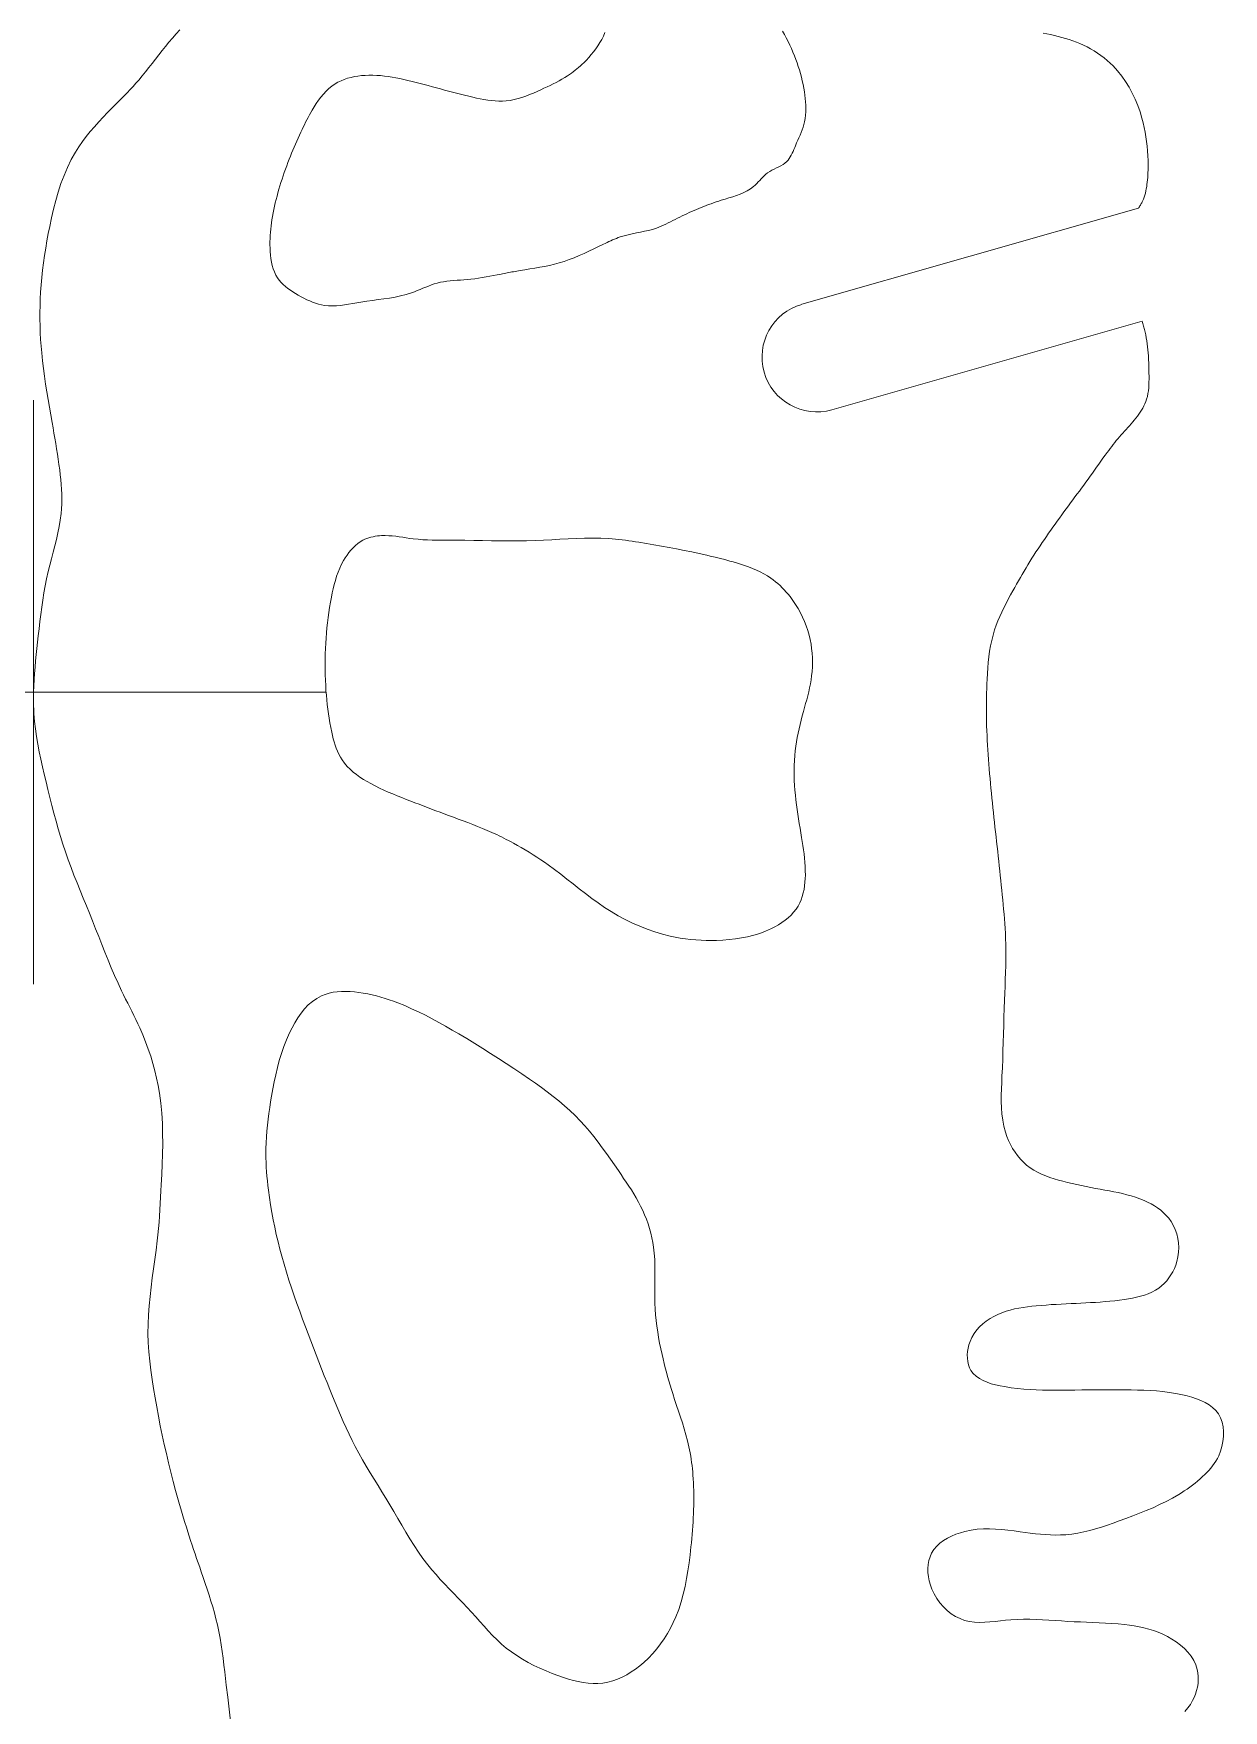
# Model space of a CAD drawing. Header units: millimetres. Extents: x -0.1 to 63, y 0 to 35.
# Drawn here: x 54.73 to 58.81, y 11.64 to 17.38 of the extents above; entities that cross this region are included whole.
import ezdxf

# ---------------------------------------------------------------- set-up
doc = ezdxf.new("R2010")
doc.units = ezdxf.units.MM
doc.header["$MEASUREMENT"] = 0
doc.header["$PDMODE"] = 2
doc.layers.add('layout4', color=7, linetype='CONTINUOUS', lineweight=0)

msp = doc.modelspace()

# ---------------------------------------------------------------- linework, layer by layer
at = {"layer": 'layout4', "color": 3, "linetype": 'CONTINUOUS'}
for p, q in [((57.362, 16.4517), (58.5153, 16.7803)), ((57.4648, 16.0908), (58.5278, 16.3937))]:
    msp.add_line(p, q, dxfattribs=at)
for points in [[(55.2318, 17.3917), (55.219, 17.3776), (55.2064, 17.3633), (55.1941, 17.3487), (55.1825, 17.3345), (55.1711, 17.3201), (55.1598, 17.3056), (55.1486, 17.291), (55.1373, 17.2765), (55.1261, 17.262), (55.1146, 17.2476), (55.103, 17.2334), (55.0912, 17.2194), (55.0815, 17.2084), (55.0716, 17.1975), (55.0615, 17.1868), (55.0513, 17.1761), (55.041, 17.1656), (55.0307, 17.1551), (55.0203, 17.1446), (55.0098, 17.1341), (54.9994, 17.1235), (54.9841, 17.1079), (54.9689, 17.0921), (54.954, 17.0761), (54.9394, 17.0598), (54.9252, 17.0433), (54.9115, 17.0264), (54.8984, 17.0091), (54.886, 16.9913), (54.8744, 16.9731), (54.8598, 16.9472), (54.8467, 16.9205), (54.8351, 16.893), (54.8246, 16.8649), (54.8153, 16.8362), (54.8069, 16.8072), (54.7994, 16.7778), (54.7925, 16.7482), (54.7863, 16.7186), (54.7813, 16.6936), (54.7766, 16.6686), (54.7723, 16.6436), (54.7683, 16.6186), (54.7648, 16.5935), (54.7616, 16.5685), (54.7589, 16.5434), (54.7566, 16.5183), (54.7549, 16.4931), (54.7537, 16.4701), (54.7529, 16.447), (54.7526, 16.4239), (54.7526, 16.4008), (54.7531, 16.3777), (54.7539, 16.3545), (54.7551, 16.3314), (54.7567, 16.3083), (54.7587, 16.2853), (54.7614, 16.2586), (54.7646, 16.2319), (54.7681, 16.2054), (54.772, 16.1788), (54.7761, 16.1524), (54.7805, 16.1259), (54.785, 16.0995), (54.7896, 16.0731), (54.7943, 16.0468), (54.7975, 16.0288), (54.8007, 16.0109), (54.8038, 15.993), (54.8069, 15.9751), (54.8098, 15.9571), (54.8127, 15.9391), (54.8154, 15.9211), (54.8179, 15.903), (54.8203, 15.8848), (54.8222, 15.8683), (54.8239, 15.8517), (54.8253, 15.835), (54.8264, 15.8184), (54.8272, 15.8018), (54.8274, 15.7852), (54.8272, 15.7686), (54.8265, 15.7521), (54.8252, 15.7356), (54.8224, 15.7132), (54.8187, 15.691), (54.8141, 15.6689), (54.809, 15.6468), (54.8034, 15.6248), (54.7976, 15.6028), (54.7917, 15.5808), (54.786, 15.5588), (54.7807, 15.5367), (54.7754, 15.5125), (54.7706, 15.4882), (54.7664, 15.4638), (54.7626, 15.4394), (54.7591, 15.4149), (54.7559, 15.3904), (54.7528, 15.3658), (54.75, 15.3411), (54.7471, 15.3164), (54.7447, 15.2951), (54.7423, 15.2737), (54.74, 15.2524), (54.7378, 15.231), (54.7359, 15.2096), (54.7341, 15.1882), (54.7327, 15.1668), (54.7316, 15.1455), (54.7309, 15.1241)], [(57.2959, 17.387), (57.3024, 17.3753), (57.3088, 17.3634), (57.3149, 17.3515), (57.3207, 17.3394), (57.3263, 17.3272), (57.3317, 17.3149), (57.3368, 17.3026), (57.3416, 17.2901), (57.3459, 17.2781), (57.3499, 17.2661), (57.3537, 17.254), (57.3572, 17.2418), (57.3605, 17.2296), (57.3635, 17.2172), (57.3662, 17.2047), (57.3686, 17.1921), (57.3708, 17.1794), (57.3725, 17.1679), (57.3739, 17.1564), (57.3749, 17.1448), (57.3756, 17.1332), (57.3759, 17.1217), (57.3756, 17.1102), (57.3748, 17.0989), (57.3734, 17.0877), (57.3714, 17.0766), (57.3691, 17.0673), (57.3663, 17.0582), (57.3632, 17.0491), (57.3598, 17.0401), (57.3562, 17.0311), (57.3523, 17.0221), (57.3484, 17.0131), (57.3444, 17.004), (57.3405, 16.9948), (57.3378, 16.9882), (57.335, 16.9816), (57.3322, 16.9751), (57.3292, 16.9688), (57.3261, 16.9625), (57.3227, 16.9566), (57.319, 16.9509), (57.315, 16.9456), (57.3105, 16.9408), (57.3044, 16.9354), (57.2977, 16.9306), (57.2905, 16.9263), (57.2829, 16.9223), (57.2752, 16.9184), (57.2674, 16.9145), (57.2597, 16.9105), (57.2522, 16.9063), (57.2451, 16.9015), (57.2392, 16.897), (57.2336, 16.8921), (57.2283, 16.8869), (57.2231, 16.8815), (57.218, 16.8761), (57.2129, 16.8706), (57.2077, 16.8653), (57.2025, 16.8601), (57.197, 16.8552), (57.1866, 16.8473), (57.1754, 16.8403), (57.1635, 16.8343), (57.1512, 16.8289), (57.1385, 16.8242), (57.1256, 16.8198), (57.1124, 16.8157), (57.0993, 16.8118), (57.0862, 16.8078), (57.0774, 16.8049), (57.0687, 16.8021), (57.0601, 16.7991), (57.0515, 16.796), (57.043, 16.7929), (57.0345, 16.7897), (57.0261, 16.7864), (57.0177, 16.783), (57.0094, 16.7796), (57.0011, 16.7762), (56.9929, 16.7727), (56.9847, 16.7691), (56.9766, 16.7655), (56.9684, 16.7617), (56.9603, 16.758), (56.9522, 16.7541), (56.9441, 16.7502), (56.9361, 16.7462), (56.9282, 16.7422), (56.9204, 16.7382), (56.9125, 16.7342), (56.9046, 16.7302), (56.8967, 16.7263), (56.8888, 16.7226), (56.8808, 16.7191), (56.8727, 16.7158), (56.8645, 16.7128), (56.851, 16.7084), (56.8373, 16.7048), (56.8235, 16.7016), (56.8095, 16.6987), (56.7955, 16.6959), (56.7815, 16.693), (56.7676, 16.6899), (56.7538, 16.6864), (56.7402, 16.6823), (56.7336, 16.68), (56.7271, 16.6775), (56.7206, 16.6749), (56.7142, 16.6722), (56.7078, 16.6694), (56.7014, 16.6664), (56.6951, 16.6635), (56.6887, 16.6604), (56.6824, 16.6574), (56.6659, 16.6493), (56.6493, 16.6413), (56.6327, 16.6335), (56.6161, 16.6258), (56.5993, 16.6184), (56.5824, 16.6114), (56.5654, 16.6048), (56.5483, 16.5988), (56.5309, 16.5934), (56.5145, 16.589), (56.4979, 16.5851), (56.4813, 16.5816), (56.4645, 16.5785), (56.4476, 16.5756), (56.4308, 16.5728), (56.4139, 16.5701), (56.397, 16.5673), (56.3801, 16.5644), (56.3748, 16.5634), (56.3694, 16.5624), (56.364, 16.5614), (56.3587, 16.5603), (56.3533, 16.5593), (56.348, 16.5582), (56.3426, 16.5571), (56.3373, 16.5561), (56.3319, 16.555), (56.3191, 16.5525), (56.3063, 16.55), (56.2934, 16.5476), (56.2806, 16.5453), (56.2677, 16.5432), (56.2547, 16.5412), (56.2417, 16.5394), (56.2287, 16.5379), (56.2156, 16.5365), (56.2041, 16.5356), (56.1926, 16.5347), (56.1811, 16.5339), (56.1696, 16.533), (56.1581, 16.532), (56.1467, 16.5307), (56.1354, 16.5291), (56.1241, 16.527), (56.1131, 16.5243), (56.1031, 16.5214), (56.0933, 16.5181), (56.0835, 16.5144), (56.0738, 16.5106), (56.0641, 16.5065), (56.0545, 16.5025), (56.0448, 16.4985), (56.0351, 16.4947), (56.0254, 16.4911), (56.0068, 16.4852), (55.9881, 16.4804), (55.9691, 16.4765), (55.9499, 16.4731), (55.9306, 16.4703), (55.9111, 16.4677), (55.8916, 16.4651), (55.8719, 16.4624), (55.8522, 16.4594), (55.8381, 16.457), (55.824, 16.4545), (55.81, 16.452), (55.796, 16.4498), (55.782, 16.448), (55.7682, 16.4467), (55.7544, 16.4461), (55.7407, 16.4465), (55.7272, 16.4478), (55.7169, 16.4497), (55.7067, 16.4522), (55.6966, 16.4553), (55.6865, 16.459), (55.6765, 16.4631), (55.6667, 16.4676), (55.6568, 16.4725), (55.6471, 16.4777), (55.6374, 16.4832), (55.6282, 16.4886), (55.6192, 16.4941), (55.6104, 16.5), (55.6018, 16.5061), (55.5937, 16.5125), (55.586, 16.5193), (55.5788, 16.5265), (55.5722, 16.5341), (55.5663, 16.5422), (55.5605, 16.552), (55.5556, 16.5624), (55.5516, 16.5733), (55.5483, 16.5846), (55.5457, 16.5962), (55.5437, 16.608), (55.5423, 16.62), (55.5413, 16.632), (55.5407, 16.6441), (55.5405, 16.6551), (55.5405, 16.6661), (55.5408, 16.677), (55.5413, 16.6878), (55.542, 16.6985), (55.543, 16.7092), (55.5442, 16.7199), (55.5456, 16.7306), (55.5471, 16.7412), (55.5491, 16.7529), (55.5512, 16.7645), (55.5536, 16.7761), (55.5561, 16.7877), (55.5588, 16.7993), (55.5617, 16.8109), (55.5647, 16.8224), (55.5678, 16.8339), (55.5711, 16.8454), (55.5746, 16.857), (55.5782, 16.8685), (55.5819, 16.88), (55.5857, 16.8915), (55.5896, 16.9029), (55.5936, 16.9143), (55.5978, 16.9256), (55.602, 16.9369), (55.6064, 16.9482)], [(55.6064, 16.9482), (55.6105, 16.9587), (55.6147, 16.9691), (55.6191, 16.9796), (55.6235, 16.99), (55.6279, 17.0003), (55.6325, 17.0106), (55.6371, 17.0209), (55.6417, 17.0312), (55.6464, 17.0414), (55.6504, 17.0498), (55.6544, 17.0583), (55.6584, 17.0667), (55.6626, 17.0751), (55.6668, 17.0834), (55.6712, 17.0917), (55.6756, 17.1), (55.6802, 17.1083), (55.6849, 17.1165), (55.6919, 17.1281), (55.6992, 17.1394), (55.7069, 17.1506), (55.715, 17.1613), (55.7236, 17.1716), (55.7327, 17.1814), (55.7424, 17.1905), (55.7525, 17.1988), (55.7633, 17.2063), (55.7735, 17.2122), (55.7842, 17.2173), (55.7952, 17.2218), (55.8066, 17.2255), (55.8182, 17.2287), (55.8301, 17.2312), (55.842, 17.2332), (55.8541, 17.2346), (55.8661, 17.2355), (55.8795, 17.236), (55.8929, 17.236), (55.9061, 17.2354), (55.9194, 17.2345), (55.9325, 17.2331), (55.9457, 17.2313), (55.9587, 17.2293), (55.9718, 17.2269), (55.9848, 17.2244), (55.9989, 17.2214), (56.013, 17.2182), (56.027, 17.2148), (56.041, 17.2114), (56.055, 17.2078), (56.069, 17.2041), (56.0829, 17.2003), (56.0968, 17.1965), (56.1107, 17.1927), (56.1244, 17.189), (56.1382, 17.1852), (56.1519, 17.1816), (56.1657, 17.1779), (56.1795, 17.1743), (56.1933, 17.1708), (56.2072, 17.1673), (56.2212, 17.1639), (56.2353, 17.1607), (56.2479, 17.1578), (56.2607, 17.1552), (56.2735, 17.1528), (56.2863, 17.1507), (56.2991, 17.149), (56.3118, 17.1479), (56.3246, 17.1473), (56.3373, 17.1473), (56.3499, 17.1482), (56.3635, 17.1499), (56.3769, 17.1526), (56.3902, 17.156), (56.4035, 17.16), (56.4166, 17.1646), (56.4297, 17.1696), (56.4427, 17.175), (56.4556, 17.1806), (56.4684, 17.1863), (56.479, 17.1911), (56.4895, 17.1959), (56.5, 17.2009), (56.5103, 17.206), (56.5205, 17.2112), (56.5306, 17.2166), (56.5406, 17.2222), (56.5504, 17.2281), (56.56, 17.2342), (56.5665, 17.2386), (56.5729, 17.2432), (56.5792, 17.2479), (56.5855, 17.2527), (56.5916, 17.2577), (56.5976, 17.2628), (56.6036, 17.268), (56.6094, 17.2733), (56.6151, 17.2788), (56.6241, 17.2878), (56.6328, 17.297), (56.6411, 17.3066), (56.6491, 17.3164), (56.6567, 17.3265), (56.6639, 17.3369), (56.6706, 17.3476), (56.6767, 17.3586), (56.6824, 17.3698), (56.6877, 17.3819)], [(58.5153, 16.7803), (58.5169, 16.783), (58.5185, 16.7857), (58.5201, 16.7884), (58.5217, 16.7911), (58.5232, 16.7938), (58.5247, 16.7966), (58.5262, 16.7993), (58.5276, 16.8021), (58.529, 16.8049), (58.5319, 16.8116), (58.5345, 16.8185), (58.5368, 16.8256), (58.5387, 16.8327), (58.5405, 16.8399), (58.5419, 16.8472), (58.5432, 16.8546), (58.5443, 16.8619), (58.5452, 16.8693), (58.5461, 16.8777), (58.5468, 16.886), (58.5473, 16.8944), (58.5477, 16.9027), (58.548, 16.911), (58.5481, 16.9193), (58.5481, 16.9277), (58.548, 16.936), (58.5478, 16.9443), (58.5471, 16.9605), (58.5461, 16.9767), (58.5447, 16.9929), (58.5429, 17.0091), (58.5407, 17.0252), (58.538, 17.0413), (58.5349, 17.0573), (58.5312, 17.0732), (58.5271, 17.089), (58.5204, 17.111), (58.5126, 17.1326), (58.5038, 17.1539), (58.4939, 17.1747), (58.483, 17.1949), (58.4709, 17.2144), (58.4578, 17.2331), (58.4435, 17.2509), (58.4281, 17.2677), (58.4181, 17.2774), (58.4078, 17.2866), (58.3971, 17.2955), (58.3861, 17.3039), (58.3747, 17.3118), (58.363, 17.3193), (58.3511, 17.3264), (58.3389, 17.333), (58.3265, 17.339), (58.3145, 17.3444), (58.3024, 17.3493), (58.2901, 17.3539), (58.2777, 17.3581), (58.2651, 17.3619), (58.2525, 17.3655), (58.2398, 17.3688), (58.2271, 17.3719), (58.2143, 17.3748), (58.2016, 17.3774), (58.1889, 17.38)], [(58.0852, 15.4713), (58.0915, 15.4825), (58.0978, 15.4937), (58.1041, 15.5049), (58.1105, 15.516), (58.1169, 15.5272), (58.1234, 15.5383), (58.1299, 15.5493), (58.1365, 15.5603), (58.1432, 15.5713), (58.15, 15.5822), (58.1569, 15.5931), (58.164, 15.6039), (58.171, 15.6146), (58.1782, 15.6253), (58.1854, 15.636), (58.1927, 15.6466), (58.2, 15.6572), (58.2074, 15.6678), (58.2148, 15.6783), (58.2222, 15.6888), (58.2296, 15.6992), (58.2371, 15.7097), (58.2446, 15.7201), (58.2521, 15.7305), (58.2597, 15.7409), (58.2673, 15.7512), (58.2749, 15.7616), (58.2824, 15.7718), (58.29, 15.782), (58.2976, 15.7922), (58.3051, 15.8024), (58.3127, 15.8126), (58.3203, 15.8229), (58.3278, 15.8331), (58.3353, 15.8434), (58.3428, 15.8536), (58.3501, 15.8638), (58.3573, 15.8739), (58.3645, 15.8841), (58.3718, 15.8942), (58.379, 15.9044), (58.3863, 15.9145), (58.3935, 15.9247), (58.4009, 15.9348), (58.4083, 15.9448), (58.4133, 15.9516), (58.4184, 15.9584), (58.4235, 15.9651), (58.4287, 15.9718), (58.4339, 15.9784), (58.4392, 15.985), (58.4446, 15.9915), (58.45, 15.998), (58.4555, 16.0044), (58.4611, 16.0107), (58.4668, 16.0171), (58.4725, 16.0234), (58.4783, 16.0297), (58.484, 16.036), (58.4897, 16.0424), (58.4953, 16.0489), (58.5008, 16.0554), (58.5062, 16.0621), (58.5113, 16.0687), (58.5162, 16.0755), (58.521, 16.0824), (58.5254, 16.0895), (58.5296, 16.0967), (58.5335, 16.1041), (58.537, 16.1115), (58.5402, 16.1192), (58.5429, 16.1269), (58.5455, 16.1364), (58.5475, 16.1461), (58.549, 16.1559), (58.5501, 16.1658), (58.5507, 16.1758), (58.5511, 16.1858), (58.5512, 16.1959), (58.5512, 16.206), (58.5511, 16.2161), (58.551, 16.2215), (58.5509, 16.2269), (58.5508, 16.2323), (58.5507, 16.2376), (58.5506, 16.243), (58.5504, 16.2484), (58.5502, 16.2537), (58.55, 16.2591), (58.5498, 16.2645), (58.5492, 16.2748), (58.5484, 16.2851), (58.5475, 16.2955), (58.5463, 16.3058), (58.545, 16.3161), (58.5435, 16.3264), (58.5417, 16.3366), (58.5398, 16.3468), (58.5375, 16.3569), (58.5366, 16.361), (58.5356, 16.3651), (58.5345, 16.3692), (58.5334, 16.3733), (58.5323, 16.3774), (58.5312, 16.3815), (58.5301, 16.3855), (58.5289, 16.3896), (58.5278, 16.3937)], [(56.4935, 14.5328), (56.5151, 14.517), (56.5365, 14.5007), (56.5576, 14.4841), (56.5786, 14.4675), (56.5997, 14.4508), (56.6209, 14.4343), (56.6424, 14.4181), (56.6642, 14.4024), (56.6864, 14.3872), (56.7095, 14.3726), (56.7332, 14.3587), (56.7573, 14.3457), (56.7819, 14.3337), (56.807, 14.3226), (56.8325, 14.3125), (56.8583, 14.3036), (56.8845, 14.2957), (56.911, 14.2891), (56.9284, 14.2855), (56.9459, 14.2824), (56.9636, 14.2798), (56.9813, 14.2777), (56.999, 14.2761), (57.0168, 14.275), (57.0346, 14.2744), (57.0525, 14.2742), (57.0704, 14.2744), (57.0918, 14.2753), (57.1131, 14.2769), (57.1344, 14.2793), (57.1556, 14.2825), (57.1766, 14.2867), (57.1974, 14.292), (57.2179, 14.2983), (57.2381, 14.3059), (57.258, 14.3148), (57.2701, 14.321), (57.2821, 14.3278), (57.2936, 14.3352), (57.3047, 14.3431), (57.3152, 14.3516), (57.3251, 14.3607), (57.3341, 14.3704), (57.3423, 14.3807), (57.3495, 14.3917), (57.3551, 14.4023), (57.3599, 14.4133), (57.3638, 14.4248), (57.3671, 14.4366), (57.3696, 14.4486), (57.3715, 14.4609), (57.3729, 14.4732), (57.3737, 14.4857), (57.3742, 14.4981), (57.3741, 14.5127), (57.3736, 14.5272), (57.3727, 14.5416), (57.3714, 14.5559), (57.3698, 14.5702), (57.3679, 14.5844), (57.3658, 14.5986), (57.3635, 14.6127), (57.3612, 14.6269), (57.3586, 14.6428), (57.3559, 14.6587), (57.3533, 14.6747), (57.3507, 14.6907), (57.3482, 14.7067), (57.3458, 14.7227), (57.3437, 14.7388), (57.3417, 14.7549), (57.3399, 14.771), (57.3384, 14.788), (57.3371, 14.8049), (57.3363, 14.8219), (57.3357, 14.8389), (57.3356, 14.8559), (57.3359, 14.8729), (57.3366, 14.8898), (57.3378, 14.9067), (57.3395, 14.9236), (57.3415, 14.9387), (57.3438, 14.9537), (57.3465, 14.9687), (57.3494, 14.9837), (57.3527, 14.9986), (57.3562, 15.0135), (57.3599, 15.0283), (57.3637, 15.0431), (57.3677, 15.0579), (57.3714, 15.0713), (57.3751, 15.0848), (57.3787, 15.0983), (57.3822, 15.1117), (57.3856, 15.1252), (57.3887, 15.1388), (57.3915, 15.1524), (57.3939, 15.1661), (57.3958, 15.1798), (57.3974, 15.1953), (57.3984, 15.2109), (57.3987, 15.2265), (57.3984, 15.2421), (57.3974, 15.2577), (57.3958, 15.2733), (57.3936, 15.2888), (57.3906, 15.3042), (57.387, 15.3194), (57.3825, 15.3352), (57.3773, 15.3508), (57.3714, 15.3661), (57.3648, 15.3812), (57.3575, 15.3959), (57.3495, 15.4103), (57.341, 15.4243), (57.3317, 15.4379), (57.3219, 15.4511), (57.3155, 15.459), (57.3089, 15.4668), (57.302, 15.4743), (57.295, 15.4816), (57.2877, 15.4887), (57.2801, 15.4955), (57.2724, 15.502), (57.2644, 15.5082), (57.2562, 15.5141), (57.2443, 15.5219), (57.232, 15.5291), (57.2193, 15.5357), (57.2063, 15.5418), (57.1931, 15.5474), (57.1797, 15.5527), (57.1661, 15.5575), (57.1524, 15.5621), (57.1387, 15.5663), (57.1274, 15.5697), (57.116, 15.5729), (57.1047, 15.576), (57.0933, 15.579), (57.0819, 15.5819), (57.0706, 15.5847), (57.0592, 15.5874), (57.0478, 15.5901), (57.0363, 15.5927), (57.0107, 15.5984), (56.985, 15.6039), (56.9592, 15.6093), (56.9334, 15.6144), (56.9075, 15.6194), (56.8816, 15.6241), (56.8556, 15.6287), (56.8296, 15.6331), (56.8035, 15.6373), (56.7922, 15.639), (56.7808, 15.6407), (56.7695, 15.6424), (56.7581, 15.6439), (56.7468, 15.6453), (56.7354, 15.6467), (56.724, 15.6479), (56.7126, 15.6489), (56.7012, 15.6498), (56.6734, 15.6511), (56.6455, 15.6515), (56.6175, 15.6512), (56.5896, 15.6502), (56.5616, 15.6488), (56.5336, 15.6473), (56.5057, 15.6456), (56.4777, 15.6441), (56.4497, 15.6429), (56.4195, 15.642), (56.3894, 15.6417), (56.3592, 15.6417), (56.329, 15.6419), (56.2989, 15.6424), (56.2687, 15.6429), (56.2385, 15.6434), (56.2083, 15.6438), (56.1781, 15.644), (56.1618, 15.644), (56.1455, 15.644), (56.1291, 15.644), (56.1128, 15.6442), (56.0965, 15.6445), (56.0802, 15.6451), (56.064, 15.646), (56.0477, 15.6472), (56.0315, 15.6489), (56.0195, 15.6505), (56.0075, 15.6523), (55.9955, 15.6541), (55.9835, 15.6559), (55.9715, 15.6575), (55.9594, 15.6588), (55.9473, 15.6597), (55.9352, 15.6601), (55.923, 15.6598), (55.9157, 15.6593), (55.9083, 15.6586), (55.9009, 15.6575), (55.8937, 15.6561), (55.8865, 15.6544), (55.8794, 15.6524), (55.8725, 15.65), (55.8657, 15.6472), (55.8591, 15.644), (55.8499, 15.6387), (55.8412, 15.6326), (55.833, 15.6259), (55.8251, 15.6185), (55.8178, 15.6106), (55.8109, 15.6022), (55.8044, 15.5935), (55.7984, 15.5844), (55.7928, 15.5751), (55.7857, 15.5619), (55.7795, 15.5484), (55.7739, 15.5347), (55.7689, 15.5208), (55.7645, 15.5066), (55.7606, 15.4924), (55.757, 15.478), (55.7538, 15.4635), (55.7509, 15.449), (55.7477, 15.4317), (55.7447, 15.4143), (55.7421, 15.3968), (55.7396, 15.3794), (55.7375, 15.3619), (55.7356, 15.3444), (55.734, 15.3269), (55.7326, 15.3093), (55.7314, 15.2917), (55.7305, 15.2736), (55.7299, 15.2556), (55.7295, 15.2375), (55.7294, 15.2194), (55.7295, 15.2013), (55.7299, 15.1832), (55.7305, 15.1652), (55.7313, 15.1471), (55.7324, 15.1291), (55.7336, 15.1133), (55.735, 15.0975), (55.7366, 15.0817), (55.7384, 15.066), (55.7405, 15.0502), (55.7429, 15.0345), (55.7456, 15.0187), (55.7486, 15.003), (55.7519, 14.9872), (55.7545, 14.976), (55.7573, 14.9648), (55.7604, 14.9537), (55.7638, 14.9428), (55.7677, 14.932), (55.7719, 14.9215), (55.7767, 14.9113), (55.782, 14.9014), (55.7879, 14.8919), (55.7961, 14.8807), (55.8052, 14.8701), (55.8151, 14.8601), (55.8258, 14.8507), (55.837, 14.8418), (55.8487, 14.8335), (55.8608, 14.8255), (55.8732, 14.8181), (55.8858, 14.811), (55.9007, 14.8031), (55.9156, 14.7957), (55.9307, 14.7886), (55.9458, 14.7819), (55.9611, 14.7754), (55.9763, 14.7692), (55.9917, 14.7631), (56.007, 14.7571), (56.0224, 14.7512), (56.0368, 14.7457), (56.0511, 14.7401), (56.0655, 14.7346), (56.0799, 14.7291), (56.0943, 14.7236), (56.1087, 14.7182), (56.1231, 14.7127), (56.1376, 14.7073), (56.152, 14.7019), (56.1687, 14.6958), (56.1853, 14.6896), (56.2019, 14.6835), (56.2185, 14.6773), (56.235, 14.671), (56.2515, 14.6645), (56.2679, 14.6578), (56.2842, 14.651), (56.3004, 14.6439), (56.3087, 14.6401), (56.317, 14.6362), (56.3253, 14.6322), (56.3335, 14.6282), (56.3417, 14.6241), (56.3498, 14.62), (56.358, 14.6158), (56.3661, 14.6115), (56.3741, 14.6071), (56.3878, 14.5996), (56.4014, 14.5918), (56.4149, 14.5839), (56.4283, 14.5759), (56.4416, 14.5676), (56.4547, 14.5592), (56.4678, 14.5506), (56.4807, 14.5418), (56.4935, 14.5328)], [(56.9823, 12.1983), (56.9793, 12.171), (56.976, 12.1437), (56.9721, 12.1164), (56.9676, 12.0893), (56.9623, 12.0624), (56.9561, 12.0358), (56.9488, 12.0095), (56.9403, 11.9836), (56.9305, 11.9583), (56.9219, 11.939), (56.9124, 11.9201), (56.902, 11.9016), (56.8907, 11.8836), (56.8786, 11.8662), (56.8655, 11.8493), (56.8515, 11.8331), (56.8366, 11.8175), (56.8208, 11.8027), (56.8071, 11.791), (56.7928, 11.78), (56.7779, 11.7698), (56.7626, 11.7604), (56.7468, 11.7521), (56.7307, 11.7449), (56.7143, 11.739), (56.6976, 11.7344), (56.6806, 11.7314), (56.664, 11.73), (56.6472, 11.7299), (56.6303, 11.7312), (56.6134, 11.7335), (56.5965, 11.7369), (56.5796, 11.741), (56.5627, 11.7458), (56.546, 11.7512), (56.5293, 11.757), (56.5076, 11.7651), (56.4862, 11.7736), (56.4652, 11.7827), (56.4446, 11.7924), (56.4245, 11.8028), (56.405, 11.8139), (56.386, 11.8257), (56.3676, 11.8384), (56.3499, 11.8519), (56.3338, 11.8656), (56.3182, 11.88), (56.3031, 11.8949), (56.2883, 11.9104), (56.2738, 11.9261), (56.2594, 11.9422), (56.2451, 11.9583), (56.2307, 11.9744), (56.2162, 11.9903), (56.201, 12.0066), (56.1855, 12.0227), (56.17, 12.0387), (56.1546, 12.0547), (56.1392, 12.0707), (56.124, 12.0868), (56.1092, 12.1032), (56.0947, 12.1199), (56.0808, 12.1369), (56.0645, 12.1582), (56.049, 12.1802), (56.0341, 12.2026), (56.0197, 12.2254), (56.0057, 12.2486), (55.9919, 12.2719), (55.9783, 12.2953), (55.9646, 12.3188), (55.9508, 12.3422), (55.9375, 12.3643), (55.9241, 12.3863), (55.9106, 12.4082), (55.8971, 12.4302), (55.8837, 12.4521), (55.8705, 12.4742), (55.8575, 12.4963), (55.8449, 12.5187), (55.8327, 12.5413), (55.8219, 12.5623), (55.8114, 12.5836), (55.8013, 12.6051), (55.7915, 12.6268), (55.782, 12.6486), (55.7727, 12.6705), (55.7635, 12.6924), (55.7545, 12.7145), (55.7456, 12.7365), (55.7361, 12.7603), (55.7266, 12.7841), (55.7172, 12.808), (55.7079, 12.8318), (55.6986, 12.8557), (55.6894, 12.8795), (55.6803, 12.9034), (55.6712, 12.9274), (55.6622, 12.9513), (55.6523, 12.9779), (55.6425, 13.0045), (55.6329, 13.0311), (55.6235, 13.0578), (55.6144, 13.0846), (55.6055, 13.1115), (55.597, 13.1385), (55.5888, 13.1656), (55.581, 13.1928), (55.5744, 13.2176), (55.5681, 13.2425), (55.5622, 13.2676), (55.5567, 13.2927), (55.5516, 13.3179), (55.5469, 13.3431), (55.5427, 13.3685), (55.5388, 13.3939), (55.5354, 13.4194), (55.5335, 13.4351), (55.5318, 13.4509), (55.5303, 13.4666), (55.5291, 13.4824), (55.528, 13.4982), (55.5272, 13.514), (55.5267, 13.5298), (55.5265, 13.5456), (55.5266, 13.5614), (55.5272, 13.5815), (55.5283, 13.6016), (55.5298, 13.6217), (55.5318, 13.6418), (55.5341, 13.6618), (55.5367, 13.6818), (55.5396, 13.7017), (55.5427, 13.7216), (55.546, 13.7414), (55.5503, 13.7659), (55.5549, 13.7903), (55.5601, 13.8145), (55.5658, 13.8387), (55.5722, 13.8627), (55.5795, 13.8866), (55.5877, 13.9105), (55.597, 13.9342), (55.6075, 13.9577), (55.6162, 13.9752), (55.6257, 13.9923), (55.6359, 14.0089), (55.647, 14.0247), (55.659, 14.0396), (55.6719, 14.0532), (55.6858, 14.0654), (55.7007, 14.0759), (55.7166, 14.0845), (55.7295, 14.0896), (55.7429, 14.0936), (55.7568, 14.0965), (55.771, 14.0984), (55.7855, 14.0994), (55.8002, 14.0996), (55.8149, 14.0991), (55.8296, 14.098), (55.8443, 14.0963), (55.8598, 14.094), (55.8752, 14.0912), (55.8904, 14.088), (55.9053, 14.0843), (55.9201, 14.0803), (55.9348, 14.0759), (55.9493, 14.0711), (55.9637, 14.066), (55.978, 14.0606), (56.002, 14.0509), (56.0258, 14.0405), (56.0494, 14.0294), (56.0728, 14.0178), (56.0959, 14.0058), (56.1189, 13.9933), (56.1418, 13.9805), (56.1645, 13.9675), (56.187, 13.9543), (56.2145, 13.9379), (56.2418, 13.9213), (56.269, 13.9046), (56.296, 13.8876), (56.3229, 13.8705), (56.3496, 13.8531), (56.3762, 13.8354), (56.4027, 13.8175), (56.4291, 13.7994), (56.4497, 13.785), (56.4701, 13.7703), (56.4903, 13.7554), (56.5102, 13.7401), (56.5298, 13.7245), (56.549, 13.7084), (56.5677, 13.6918), (56.5858, 13.6747), (56.6033, 13.6569), (56.6193, 13.6394), (56.6348, 13.6213), (56.6499, 13.6027), (56.6644, 13.5838), (56.6787, 13.5646), (56.6927, 13.5451), (56.7065, 13.5255), (56.7201, 13.5057), (56.7338, 13.486), (56.7429, 13.4728), (56.7519, 13.4597), (56.7609, 13.4465), (56.7697, 13.4332), (56.7784, 13.4198), (56.7868, 13.4063), (56.7949, 13.3926), (56.8026, 13.3787), (56.81, 13.3646), (56.8171, 13.3498), (56.8237, 13.3347), (56.8297, 13.3195), (56.8353, 13.304), (56.8403, 13.2883), (56.8447, 13.2724), (56.8485, 13.2565), (56.8517, 13.2404), (56.8543, 13.2243), (56.8567, 13.2031), (56.8581, 13.1818), (56.8589, 13.1605), (56.8591, 13.1391), (56.859, 13.1177), (56.8587, 13.0963), (56.8585, 13.0749), (56.8585, 13.0535), (56.8589, 13.0321), (56.8599, 13.0123), (56.8614, 12.9927), (56.8633, 12.973), (56.8657, 12.9534), (56.8685, 12.9339), (56.8717, 12.9144), (56.8752, 12.895), (56.8791, 12.8756), (56.8833, 12.8563), (56.8868, 12.8413), (56.8904, 12.8264), (56.8942, 12.8115), (56.8981, 12.7966), (56.9022, 12.7817), (56.9064, 12.7669), (56.9108, 12.7522), (56.9153, 12.7374), (56.9199, 12.7228), (56.9265, 12.7027), (56.9332, 12.6826), (56.94, 12.6625), (56.9466, 12.6425), (56.9531, 12.6224), (56.9594, 12.6022), (56.9652, 12.5819), (56.9706, 12.5615), (56.9754, 12.541), (56.9776, 12.5303), (56.9796, 12.5196), (56.9815, 12.5088), (56.9832, 12.498), (56.9847, 12.4871), (56.986, 12.4763), (56.9873, 12.4654), (56.9883, 12.4545), (56.9892, 12.4435), (56.9902, 12.4305), (56.9909, 12.4174), (56.9915, 12.4043), (56.9919, 12.3912), (56.9921, 12.3781), (56.9922, 12.365), (56.9921, 12.3519), (56.9918, 12.3388), (56.9915, 12.3257), (56.9909, 12.3116), (56.9903, 12.2974), (56.9894, 12.2833), (56.9885, 12.2691), (56.9875, 12.255), (56.9863, 12.2408), (56.985, 12.2266), (56.9837, 12.2125), (56.9823, 12.1983)]]:
    msp.add_lwpolyline(points, dxfattribs=at)
at = {"layer": 'layout4', "color": 6, "linetype": 'CONTINUOUS'}
for points in [[(58.6743, 11.6351), (58.684, 11.6466), (58.6928, 11.6588), (58.7006, 11.6719), (58.706, 11.6829), (58.7105, 11.6943), (58.7143, 11.706), (58.7171, 11.7181), (58.7191, 11.7302), (58.72, 11.7424), (58.72, 11.7546), (58.7189, 11.7666), (58.7166, 11.7783), (58.7115, 11.7943), (58.7042, 11.8096), (58.6951, 11.824), (58.6843, 11.8376), (58.6722, 11.8503), (58.6588, 11.8621), (58.6445, 11.8729), (58.6295, 11.8827), (58.6141, 11.8915), (58.5984, 11.8992), (58.5825, 11.906), (58.5665, 11.9118), (58.5502, 11.9168), (58.5338, 11.921), (58.5173, 11.9246), (58.5007, 11.9276), (58.484, 11.9302), (58.4672, 11.9323), (58.4457, 11.9344), (58.4242, 11.9362), (58.4026, 11.9375), (58.3809, 11.9386), (58.3593, 11.9395), (58.3376, 11.9403), (58.316, 11.9411), (58.2944, 11.942), (58.2728, 11.9431), (58.2513, 11.9444), (58.2298, 11.9459), (58.2082, 11.9473), (58.1867, 11.9486), (58.1652, 11.9497), (58.1435, 11.9503), (58.1218, 11.9505), (58.1, 11.9499), (58.078, 11.9486), (58.0601, 11.9469), (58.0421, 11.9449), (58.0241, 11.9428), (58.0062, 11.941), (57.9884, 11.9398), (57.9708, 11.9395), (57.9535, 11.9403), (57.9365, 11.9425), (57.9198, 11.9466), (57.9039, 11.9524), (57.8886, 11.9601), (57.8739, 11.9694), (57.86, 11.9804), (57.8471, 11.9927), (57.8353, 12.0064), (57.8247, 12.0212), (57.8154, 12.0371), (57.8076, 12.0538), (57.8026, 12.0675), (57.7986, 12.0816), (57.7958, 12.0959), (57.7942, 12.1101), (57.7939, 12.1243), (57.7949, 12.1381), (57.7973, 12.1516), (57.8012, 12.1644), (57.8066, 12.1765), (57.8144, 12.1889), (57.824, 12.2002), (57.835, 12.2105), (57.8474, 12.2198), (57.8607, 12.228), (57.875, 12.2352), (57.8898, 12.2414), (57.905, 12.2467), (57.9204, 12.251), (57.9417, 12.2554), (57.9629, 12.2583), (57.984, 12.2597), (58.005, 12.2599), (58.026, 12.259), (58.0469, 12.2574), (58.0679, 12.2552), (58.0888, 12.2526), (58.1098, 12.2498), (58.1271, 12.2475), (58.1445, 12.2453), (58.1619, 12.2432), (58.1793, 12.2415), (58.1966, 12.2401), (58.214, 12.2391), (58.2313, 12.2387), (58.2486, 12.2389), (58.2658, 12.2398), (58.2865, 12.242), (58.3071, 12.2452), (58.3276, 12.2493), (58.348, 12.2543), (58.3683, 12.2599), (58.3885, 12.2661), (58.4087, 12.2727), (58.4287, 12.2796), (58.4487, 12.2867), (58.4723, 12.2953), (58.4957, 12.304), (58.519, 12.313), (58.542, 12.3224), (58.5649, 12.3322), (58.5874, 12.3426), (58.6096, 12.3535), (58.6314, 12.3652), (58.6528, 12.3776), (58.6625, 12.3836), (58.672, 12.3898), (58.6814, 12.3961), (58.6907, 12.4027), (58.6998, 12.4094), (58.7088, 12.4164), (58.7176, 12.4235), (58.7263, 12.4309), (58.7347, 12.4385), (58.742, 12.4454), (58.7491, 12.4525), (58.756, 12.4598), (58.7625, 12.4673), (58.7688, 12.4752), (58.7747, 12.4833), (58.7802, 12.4918), (58.7853, 12.5007), (58.7898, 12.51), (58.7961, 12.5255), (58.8009, 12.5418), (58.8043, 12.5586), (58.8061, 12.5757), (58.8063, 12.5926), (58.8047, 12.6091), (58.8013, 12.6249), (58.796, 12.6397), (58.7887, 12.6533), (58.7797, 12.6651), (58.769, 12.6754), (58.7567, 12.6845), (58.7432, 12.6925), (58.7287, 12.6994), (58.7135, 12.7053), (58.6977, 12.7104), (58.6816, 12.7148), (58.6654, 12.7186), (58.6428, 12.7232), (58.6206, 12.7268), (58.5985, 12.7296), (58.5767, 12.7318), (58.5551, 12.7333), (58.5335, 12.7344), (58.5119, 12.735), (58.4903, 12.7354), (58.4686, 12.7356), (58.4443, 12.7357), (58.4199, 12.7357), (58.3953, 12.7357), (58.3708, 12.7355), (58.3462, 12.7354), (58.3216, 12.7352), (58.2972, 12.735), (58.2729, 12.7349), (58.2488, 12.7348), (58.2278, 12.7347), (58.2069, 12.7348), (58.186, 12.7351), (58.165, 12.7357), (58.1439, 12.7367), (58.1225, 12.7383), (58.1008, 12.7404), (58.0787, 12.7431), (58.0562, 12.7467), (58.041, 12.7495), (58.0258, 12.7529), (58.0108, 12.7568), (57.9964, 12.7616), (57.9828, 12.7673), (57.9702, 12.774), (57.9589, 12.782), (57.9491, 12.7912), (57.9412, 12.8019), (57.9364, 12.8113), (57.9328, 12.8216), (57.9304, 12.8324), (57.9291, 12.8437), (57.9289, 12.8553), (57.9297, 12.8671), (57.9316, 12.8788), (57.9344, 12.8903), (57.9381, 12.9014), (57.9444, 12.9154), (57.9521, 12.9285), (57.961, 12.9406), (57.9711, 12.9518), (57.9821, 12.962), (57.994, 12.9713), (58.0066, 12.9798), (58.0197, 12.9873), (58.0331, 12.9939), (58.0471, 12.9997), (58.0614, 13.0047), (58.0758, 13.0089), (58.0904, 13.0125), (58.1051, 13.0155), (58.12, 13.018), (58.1349, 13.02), (58.1499, 13.0218), (58.1649, 13.0233), (58.182, 13.0248), (58.1991, 13.0261), (58.2161, 13.0273), (58.2332, 13.0283), (58.2502, 13.0292), (58.2673, 13.0301), (58.2843, 13.0309), (58.3013, 13.0317), (58.3182, 13.0325), (58.3347, 13.0333), (58.3511, 13.0342), (58.3676, 13.0352), (58.384, 13.0363), (58.4005, 13.0376), (58.417, 13.039), (58.4336, 13.0407), (58.4502, 13.0427), (58.4669, 13.045), (58.4809, 13.0471), (58.4948, 13.0496), (58.5086, 13.0525), (58.5223, 13.056), (58.5357, 13.06), (58.5487, 13.0648), (58.5613, 13.0704), (58.5733, 13.0768), (58.5848, 13.0843), (58.5944, 13.0918), (58.6034, 13.1001), (58.6118, 13.1091), (58.6195, 13.1188), (58.6265, 13.1291), (58.6328, 13.1399), (58.6383, 13.1512), (58.643, 13.1629), (58.6468, 13.175), (58.6502, 13.1906), (58.6522, 13.2065), (58.6528, 13.2225), (58.652, 13.2385), (58.6497, 13.2543), (58.646, 13.2698), (58.6409, 13.2847), (58.6344, 13.299), (58.6266, 13.3124), (58.6189, 13.3229), (58.6104, 13.3328), (58.6012, 13.3419), (58.5912, 13.3505), (58.5806, 13.3583), (58.5696, 13.3656), (58.5581, 13.3723), (58.5464, 13.3784), (58.5344, 13.3839), (58.5199, 13.3898), (58.5053, 13.395), (58.4905, 13.3996), (58.4757, 13.4037), (58.4607, 13.4074), (58.4457, 13.4107), (58.4306, 13.4138), (58.4155, 13.4166), (58.4004, 13.4194), (58.3843, 13.4224), (58.3682, 13.4253), (58.3521, 13.4283), (58.3361, 13.4314), (58.3201, 13.4347), (58.304, 13.4381), (58.288, 13.4417), (58.2719, 13.4455), (58.2558, 13.4496), (58.241, 13.4537), (58.2263, 13.4581), (58.2117, 13.4629), (58.1973, 13.4682), (58.1833, 13.4741), (58.1696, 13.4807), (58.1565, 13.4881), (58.1439, 13.4962), (58.1319, 13.5053), (58.1209, 13.5152), (58.1106, 13.5259), (58.1011, 13.5374), (58.0923, 13.5495), (58.0842, 13.5623), (58.077, 13.5755), (58.0705, 13.5892), (58.0648, 13.6031), (58.0599, 13.6173), (58.0543, 13.6381), (58.0503, 13.659), (58.0475, 13.6801), (58.0459, 13.7015), (58.0452, 13.7229), (58.0452, 13.7444), (58.0458, 13.766), (58.0467, 13.7875), (58.0476, 13.8091), (58.0489, 13.8382), (58.05, 13.8673), (58.0509, 13.8963), (58.0519, 13.9252), (58.0528, 13.9541), (58.0536, 13.9829), (58.0545, 14.0118), (58.0554, 14.0406), (58.0564, 14.0695), (58.0573, 14.0931), (58.0582, 14.1167), (58.059, 14.1404), (58.0598, 14.164), (58.0603, 14.1877), (58.0607, 14.2114), (58.0608, 14.235), (58.0606, 14.2587), (58.0599, 14.2823), (58.0592, 14.2988), (58.0584, 14.3152), (58.0573, 14.3316), (58.0561, 14.348), (58.0548, 14.3644), (58.0534, 14.3808), (58.0518, 14.3972), (58.0503, 14.4136), (58.0486, 14.4299), (58.047, 14.4465), (58.0453, 14.4631), (58.0436, 14.4797), (58.0419, 14.4962), (58.0401, 14.5128), (58.0384, 14.5294), (58.0366, 14.5459), (58.0348, 14.5625), (58.033, 14.5791), (58.0311, 14.5957), (58.0293, 14.6123), (58.0274, 14.6289), (58.0255, 14.6455), (58.0237, 14.6622), (58.0218, 14.6788), (58.02, 14.6954), (58.0182, 14.712), (58.0164, 14.7286), (58.0147, 14.7452), (58.013, 14.7617), (58.0113, 14.7782), (58.0097, 14.7948), (58.0081, 14.8113), (58.0066, 14.8279), (58.0052, 14.8444), (58.0038, 14.861), (58.0025, 14.8776), (58.0012, 14.8939), (58.0001, 14.9102), (57.999, 14.9266), (57.998, 14.9429), (57.9972, 14.9593), (57.9964, 14.9757), (57.9957, 14.992), (57.9951, 15.0084), (57.9947, 15.0247), (57.9944, 15.0407), (57.9942, 15.0567), (57.9942, 15.0727), (57.9942, 15.0887), (57.9944, 15.1047), (57.9948, 15.1208), (57.9953, 15.1368), (57.9959, 15.1529), (57.9966, 15.169), (57.9977, 15.188), (57.999, 15.2071), (58.0007, 15.2261), (58.0028, 15.245), (58.0054, 15.2639), (58.0086, 15.2826), (58.0124, 15.3011), (58.0169, 15.3194), (58.0223, 15.3374), (58.0276, 15.3528), (58.0335, 15.3681), (58.0399, 15.3831), (58.0468, 15.3981), (58.054, 15.4129), (58.0616, 15.4276), (58.0693, 15.4422), (58.0772, 15.4568), (58.0852, 15.4713)], [(54.7309, 15.1241), (54.7308, 15.1159), (54.7307, 15.1077), (54.7307, 15.0995), (54.7307, 15.0912), (54.7309, 15.083), (54.7311, 15.0748), (54.7314, 15.0666), (54.7318, 15.0584), (54.7323, 15.0503), (54.7344, 15.0241), (54.7374, 14.9981), (54.7411, 14.9721), (54.7455, 14.9462), (54.7504, 14.9203), (54.7558, 14.8946), (54.7615, 14.8688), (54.7674, 14.8431), (54.7736, 14.8175), (54.7801, 14.7904), (54.7868, 14.7634), (54.7936, 14.7365), (54.8006, 14.7097), (54.8078, 14.6829), (54.8154, 14.6562), (54.8232, 14.6297), (54.8315, 14.6033), (54.8402, 14.577), (54.8495, 14.5504), (54.8592, 14.524), (54.8693, 14.4977), (54.8796, 14.4715), (54.8902, 14.4453), (54.9008, 14.4192), (54.9116, 14.393), (54.9223, 14.3669), (54.9329, 14.3407), (54.9435, 14.314), (54.9541, 14.2872), (54.9646, 14.2604), (54.9753, 14.2336), (54.9861, 14.2069), (54.9971, 14.1804), (55.0084, 14.154), (55.0201, 14.1277), (55.0323, 14.1017), (55.0391, 14.0876), (55.0461, 14.0735), (55.0532, 14.0595), (55.0603, 14.0455), (55.0674, 14.0315), (55.0744, 14.0174), (55.0813, 14.0033), (55.0881, 13.9891), (55.0947, 13.9748), (55.1051, 13.9509), (55.1147, 13.9268), (55.1237, 13.9024), (55.132, 13.8778), (55.1396, 13.8529), (55.1464, 13.8278), (55.1524, 13.8025), (55.1576, 13.7771), (55.162, 13.7516), (55.1667, 13.7171), (55.1699, 13.6824), (55.172, 13.6476), (55.173, 13.6128), (55.1731, 13.5778), (55.1726, 13.5428), (55.1715, 13.5078), (55.17, 13.4728), (55.1683, 13.4379), (55.1672, 13.4164), (55.1661, 13.395), (55.1649, 13.3735), (55.1636, 13.3521), (55.1622, 13.3307), (55.1606, 13.3093), (55.1588, 13.288), (55.1568, 13.2666), (55.1545, 13.2453), (55.1507, 13.2136), (55.1465, 13.1819), (55.1421, 13.1503), (55.1376, 13.1186), (55.1334, 13.087), (55.1297, 13.0553), (55.1265, 13.0237), (55.1242, 12.992), (55.1229, 12.9603), (55.1227, 12.9288), (55.1237, 12.8972), (55.1257, 12.8657), (55.1286, 12.8342), (55.1323, 12.8027), (55.1366, 12.7713), (55.1415, 12.7399), (55.1468, 12.7086), (55.1525, 12.6773), (55.1586, 12.6451), (55.1649, 12.613), (55.1715, 12.581), (55.1784, 12.5491), (55.1856, 12.5173), (55.193, 12.4856), (55.2008, 12.4539), (55.2089, 12.4223), (55.2173, 12.3908), (55.2216, 12.3751), (55.226, 12.3594), (55.2305, 12.3437), (55.235, 12.3281), (55.2397, 12.3124), (55.2444, 12.2968), (55.2492, 12.2812), (55.2541, 12.2657), (55.259, 12.2501), (55.2639, 12.2349), (55.2689, 12.2196), (55.274, 12.2044), (55.2791, 12.1891), (55.2842, 12.1739), (55.2894, 12.1587), (55.2946, 12.1435), (55.2998, 12.1283), (55.305, 12.1131), (55.3119, 12.0931), (55.3187, 12.073), (55.3254, 12.0529), (55.3319, 12.0328), (55.3383, 12.0126), (55.3443, 11.9924), (55.3501, 11.972), (55.3554, 11.9516), (55.3604, 11.9311), (55.3652, 11.9084), (55.3695, 11.8856), (55.3734, 11.8627), (55.3769, 11.8398), (55.3801, 11.8167), (55.383, 11.7937), (55.3858, 11.7705), (55.3884, 11.7474), (55.391, 11.7243), (55.3957, 11.6834), (55.4004, 11.6426), (55.4051, 11.6019)]]:
    msp.add_lwpolyline(points, dxfattribs=at)
at = {"layer": 'layout4', "color": 3, "linetype": 'CONTINUOUS'}
msp.add_arc((57.4134, 16.2712), 0.1876, 105.90545, 285.90545, dxfattribs=at)
at = {"layer": 'layout4', "color": 6, "linetype": 'CONTINUOUS'}
msp.add_point((54.7309, 15.1241), dxfattribs=at)

doc.saveas('drawing.dxf')
